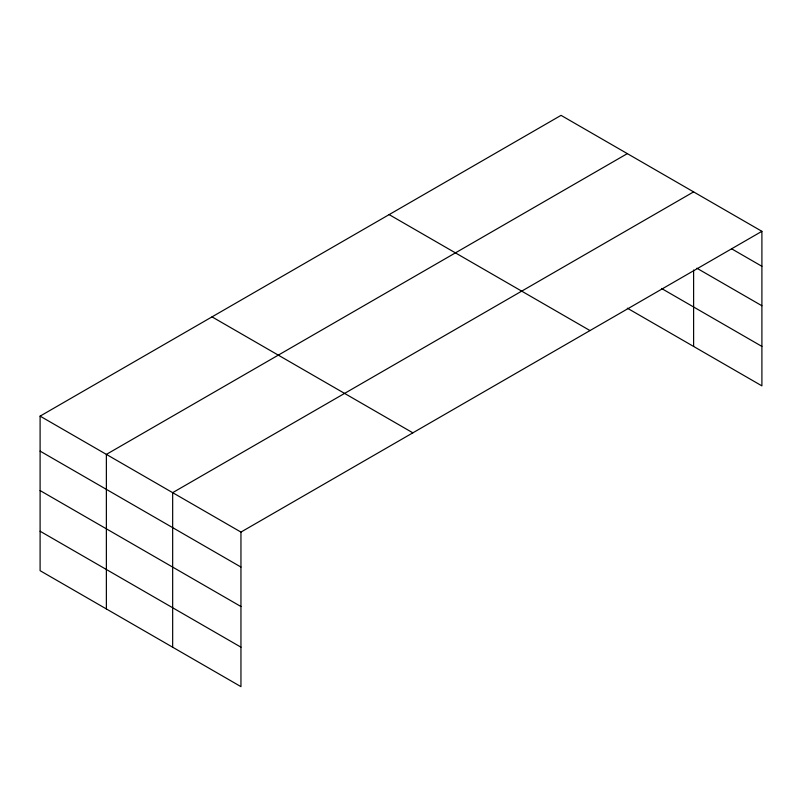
<?xml version="1.0" encoding="UTF-8"?>
<svg xmlns="http://www.w3.org/2000/svg" width="802" height="802" viewBox="0 0 802 802"><rect width="100%" height="100%" fill="white"/><g stroke="black" fill="none" stroke-linecap="round" stroke-linejoin="round"><path stroke-width="1.2" d="M40.1 416.128L240.951 532.087L240.951 686.642L40.1 570.683L40.1 416.128L561.049 115.358L761.9 231.317L761.9 385.872L627.334 308.179M627.334 153.623L106.375 454.393L106.375 608.949M693.61 191.889L172.661 492.659L172.661 647.214M240.951 532.087L761.9 231.317M731.554 248.77L761.9 266.294M696.868 268.209L761.9 305.752M661.54 288.469L761.9 346.414M389.14 214.605L589.981 330.564M212.019 316.87L412.86 432.829M40.1 451.105L240.951 567.054M40.1 490.563L240.951 606.523M40.1 531.225L240.951 647.184M693.61 270.023L693.61 346.454"/></g></svg>
